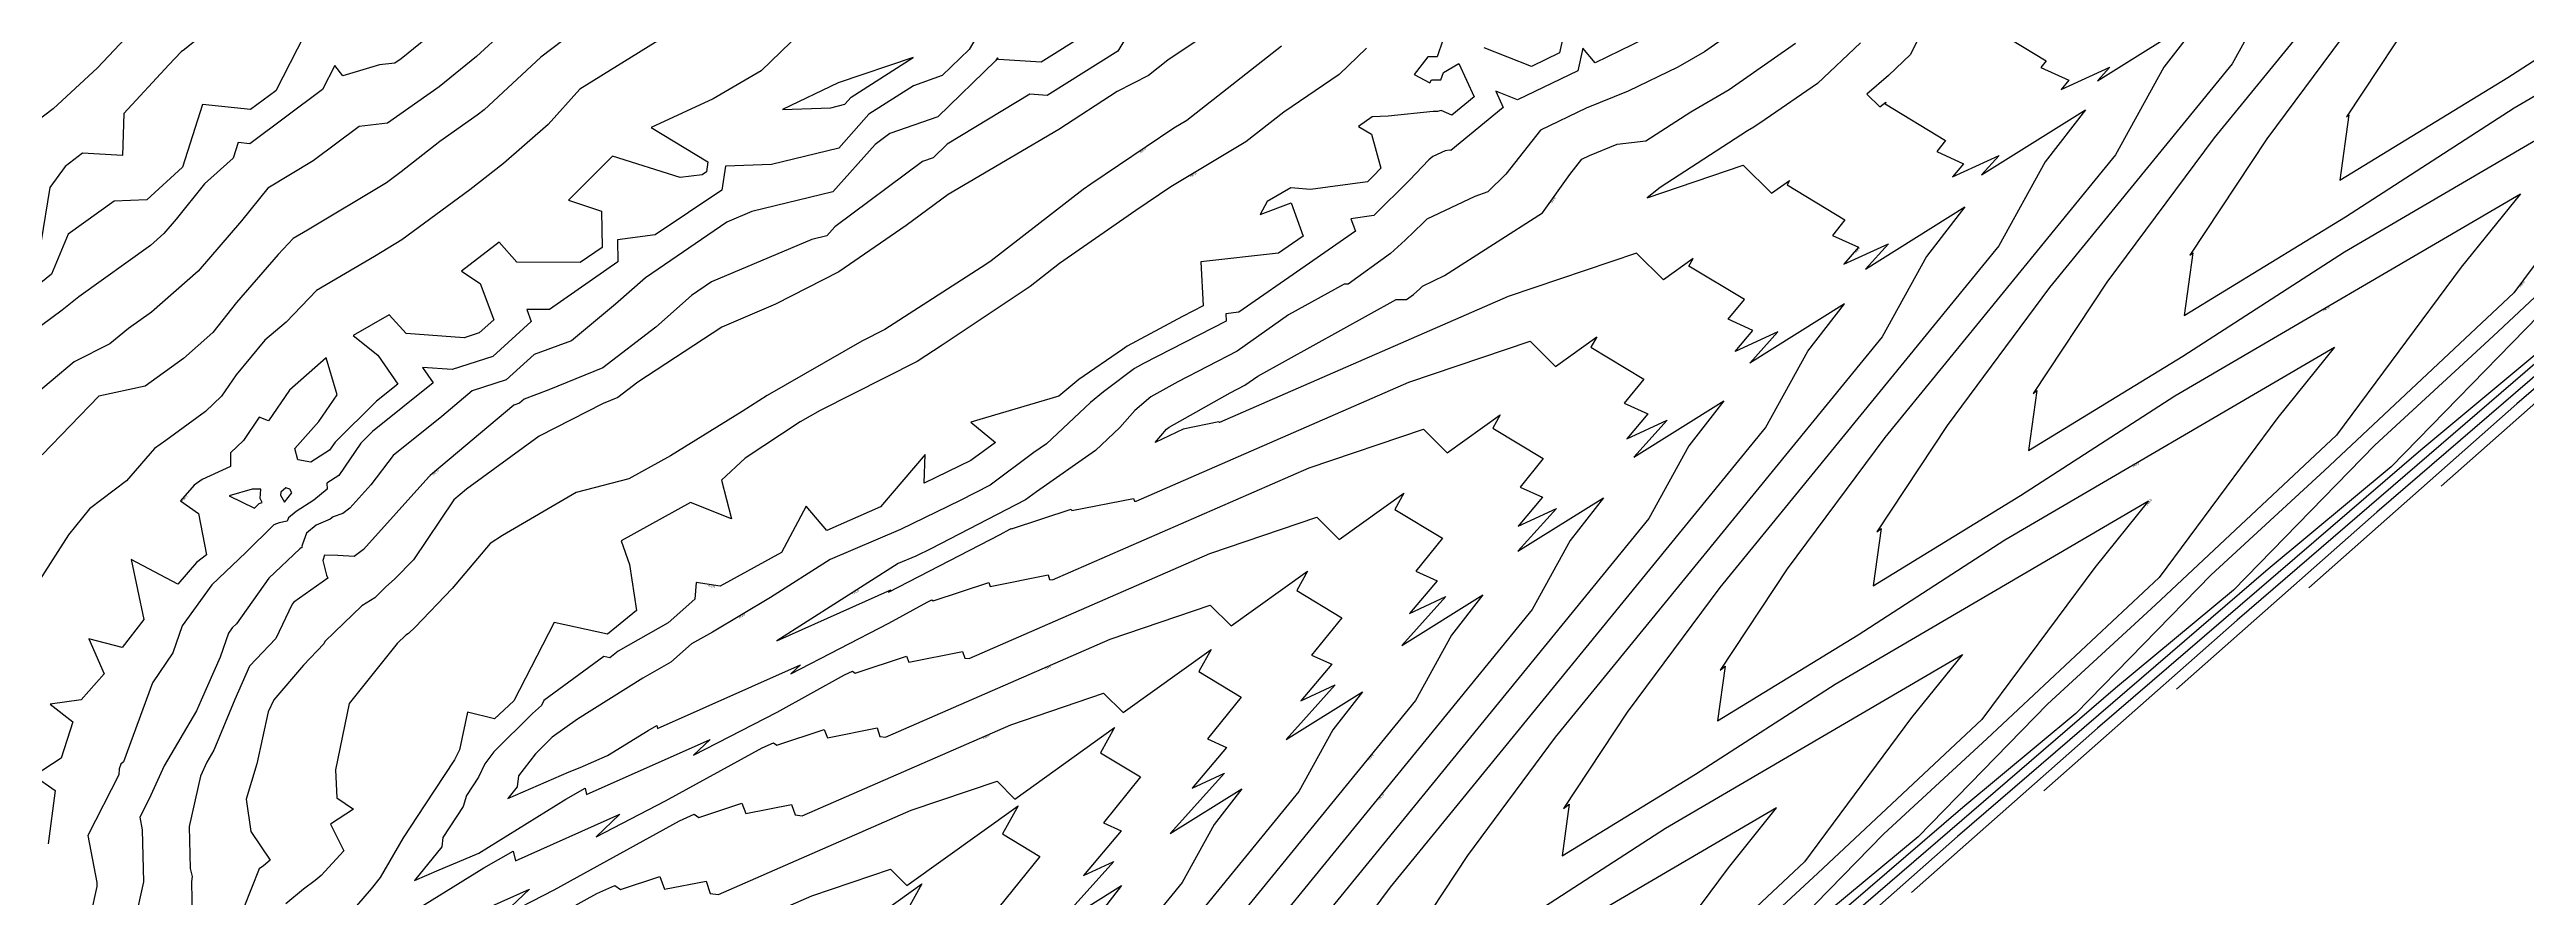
# Model space of a CAD drawing. Extents: x 1684434 to 1702565, y 997334 to 1000228.
# Drawn here: x 1700659 to 1701227, y 998805 to 998999 of the extents above; entities that cross this region are included whole.
import ezdxf

# ---------------------------------------------------------------- set-up
doc = ezdxf.new("R2010")
doc.units = 0
doc.layers.add('Default', color=7, linetype='Continuous')

msp = doc.modelspace()

# ---------------------------------------------------------------- linework, layer by layer
at = {"layer": 'Default'}
for points in [[(1701588.49, 999393.04), (1701591.09, 999372.87), (1701590.49, 999369.5), (1701587.11, 999342.25), (1701585.29, 999321.1), (1701586.76, 999311.7), (1701583.31, 999298.8), (1701577.08, 999283.56), (1701572.43, 999270.5), (1701567.2, 999259.04), (1701557.52, 999240.23), (1701554.91, 999235.35), (1701551.78, 999231.8), (1701549.09, 999227.07), (1701541.74, 999215.16), (1701540.65, 999214.46), (1701509.2, 999172.08), (1701452.04, 999118.54), (1701417.91, 999087.06), (1701377.03, 999045.2), (1701342.99, 999016.9), (1701257.04, 998942.95), (1701207.63, 998899.28)], [(1701232.34, 999066.72), (1701225.32, 999059.56), (1701224.23, 999058.19), (1701224.36, 999058.2), (1701213.19, 999037.96), (1701193.33, 999013.62), (1701167.61, 998979.02), (1701149.92, 998952.29), (1701150.62, 998952.83), (1701148.62, 998938.45), (1701185.64, 998961.08), (1701224.36, 998986.11), (1701311.19, 999036.88)], [(1701231.14, 999048.02), (1701204.31, 999011.92), (1701185.86, 998984.03), (1701186.41, 998984.46), (1701184.32, 998969.47), (1701222.93, 998993.07), (1701263.31, 999019.18)], [(1700710, 999015.84), (1700689.67, 998999.47), (1700688.89, 998998.96), (1700686.05, 998995.93), (1700675.75, 998984.79), (1700675.48, 998975.12), (1700666.23, 998975.73), (1700662.31, 998972.63), (1700658.76, 998967.8), (1700656.74, 998955.14)], [(1701171.21, 999017.16), (1701159.63, 998996.2), (1701117.71, 998944.83), (1701094.22, 998913.21), (1701078.06, 998888.8), (1701079.06, 998889.57), (1701077.22, 998876.42), (1701111.06, 998897.11), (1701146.45, 998919.99), (1701225.82, 998966.39), (1701212.2, 998949.51), (1701183.6, 998910.97), (1701142.06, 998872.07), (1701117.26, 998849.2), (1701087.56, 998818.78), (1701062.82, 998798.21)], [(1701186.41, 999017.08), (1701155.52, 998979.23), (1701130.91, 998946.11), (1701113.99, 998920.54), (1701114.84, 998921.2), (1701112.92, 998907.44), (1701148.35, 998929.1), (1701185.4, 998953.05), (1701268.51, 999001.63)], [(1700837.88, 999009.87), (1700822.03, 998994.59), (1700810.98, 998988.2), (1700796.81, 998981.55), (1700809.81, 998973.71), (1700809.45, 998971.38), (1700808.49, 998970.74), (1700803.41, 998970.07), (1700787.92, 998974.98), (1700777.77, 998964.87), (1700785.4, 998962.41), (1700785.5, 998954.04), (1700780.5, 998950.57), (1700765.93, 998950.65), (1700761.87, 998955.26), (1700753.23, 998948.61), (1700757.57, 998945.81), (1700760.64, 998937.42), (1700757.32, 998934.43), (1700753.83, 998933.3), (1700740.57, 998934.29), (1700736.68, 998938.61), (1700728.37, 998933.86), (1700734.05, 998929.36), (1700738.61, 998922.69), (1700733.77, 998918.81), (1700724.23, 998909.38), (1700722.97, 998907.53), (1700718.65, 998904.79), (1700715.65, 998905.31), (1700714.98, 998907.9), (1700720.54, 998914.12), (1700724.75, 998920.23), (1700722.18, 998928.7), (1700713.8, 998921.29), (1700708.99, 998914.28), (1700706.83, 998915.09), (1700703.2, 998909.78), (1700700.21, 998906.89), (1700700.2, 998903.81), (1700693.71, 998900.77), (1700691.91, 998899.53), (1700688.75, 998895.89), (1700692.87, 998893.01), (1700694.73, 998883.53), (1700692.42, 998881.74), (1700688.16, 998876.75), (1700677.4, 998882.45), (1700680.37, 998868.64), (1700675.38, 998862.23), (1700667.73, 998864.21), (1700671.24, 998856.18), (1700665.97, 998850.2), (1700658.88, 998849.24), (1700664.05, 998845.22), (1700661.36, 998836.86), (1700655.2, 998832.79), (1700659.98, 998829.39), (1700658.41, 998817.15)], [(1700876.4, 999010.78), (1700869.74, 998999.45), (1700863.58, 998993.49), (1700856.96, 998991.16), (1700846.76, 998984.61), (1700839.87, 998976.86), (1700824.4, 998973.09), (1700813.85, 998972.72), (1700812.98, 998967.19), (1700797.73, 998956.98), (1700789.05, 998955.84), (1700789.11, 998950.72), (1700773.43, 998939.8), (1700768.22, 998939.83), (1700769.24, 998937.03), (1700760.41, 998929.05), (1700751.1, 998926.03), (1700744.33, 998926.54), (1700746.75, 998923), (1700732.84, 998911.84), (1700730.12, 998909.15), (1700725.08, 998901.74), (1700722.31, 998899.99), (1700722.41, 998898.57), (1700719.39, 998896.07), (1700715.32, 998893.45), (1700713.57, 998892.02), (1700713.27, 998891.22), (1700711.37, 998890.86), (1700710.19, 998890.43), (1700703.73, 998884.05), (1700695.93, 998876.61), (1700689.15, 998867.21), (1700687.01, 998861.02), (1700682.36, 998854.14), (1700675.67, 998836.03), (1700675.03, 998835.46), (1700674.68, 998834.4), (1700674.59, 998833), (1700667.49, 998819.1), (1700669.52, 998808.31), (1700669.55, 998807.4), (1700669.39, 998806.69), (1700667.13, 998796.3)], [(1700935.21, 999010.29), (1700915.36, 998997.04), (1700910.89, 998993.51), (1700903.7, 998989.88), (1700890.35, 998981.12), (1700879.43, 998974.66), (1700864.94, 998966.22), (1700855.33, 998959.07), (1700839.84, 998948.45), (1700825.33, 998941.02), (1700812.97, 998935.73), (1700793.7, 998923.12), (1700789.15, 998919.61), (1700785.78, 998918.23), (1700771.09, 998910.72), (1700754.38, 998898.55), (1700751.49, 998896.15), (1700742.25, 998882.38), (1700737.94, 998878.02), (1700735.8, 998876.07), (1700733.35, 998873.67), (1700730.35, 998871.83), (1700724.09, 998865.79), (1700721.9, 998863.64), (1700721.64, 998863.08), (1700717, 998858.22), (1700710.16, 998850.27), (1700708.9, 998847.48), (1700706.27, 998835.57), (1700703.82, 998827.43), (1700704.87, 998819.98), (1700709.35, 998813.42), (1700707.78, 998812.13), (1700706.83, 998811.43), (1700703.32, 998802.58)], [(1701008.05, 999011.39), (1701005.28, 998998.69), (1700998.84, 998995.62), (1700988, 998999.86)], [(1701091.62, 999010.17), (1701085.84, 998998.35), (1701080.74, 998993.53), (1701075.8, 998989.26), (1701078.75, 998986.34), (1701080.18, 998987.37), (1701079.97, 998987.01), (1701093.87, 998978.62), (1701091.82, 998976.08), (1701098.01, 998973.28), (1701095.47, 998970.27), (1701106.13, 998975.17), (1701102.11, 998970.7), (1701125.96, 998985.61), (1701116.71, 998973.71), (1701106.08, 998954.45), (1701042.09, 998876.04), (1701020.82, 998847.41), (1701006.19, 998825.31), (1701007.49, 998826.3), (1701005.83, 998814.4), (1701036.48, 998833.14), (1701068.55, 998853.86), (1701140.45, 998895.9), (1701128.11, 998880.61), (1701102.2, 998845.7), (1701064.57, 998810.45), (1701042.1, 998789.73)], [(1701106.07, 999003.45), (1701116.97, 998996.88), (1701115.73, 998995.34), (1701122.18, 998992.41), (1701120.4, 998990.31), (1701131.53, 998995.42), (1701128.72, 998992.29), (1701153.62, 999007.86), (1701143.96, 998995.43), (1701132.85, 998975.33), (1701079.9, 998910.43), (1701057.52, 998880.31), (1701042.13, 998857.05), (1701043.27, 998857.93), (1701041.53, 998845.41), (1701073.77, 998865.12), (1701107.5, 998886.93), (1701183.14, 998931.14), (1701170.15, 998915.06), (1701142.9, 998878.33), (1701103.31, 998841.26), (1701079.68, 998819.46), (1701051.37, 998790.47)], [(1700718.85, 999005.98), (1700710.6, 998990.02), (1700704.81, 998985.69), (1700693.84, 998986.84), (1700689.21, 998972.47), (1700681, 998965), (1700673.56, 998964.67), (1700663, 998957.13), (1700659.13, 998947.9), (1700649.44, 998940.06)], [(1700749.47, 999005.51), (1700739.37, 998997.34), (1700737.98, 998996.36), (1700734.42, 998995.97), (1700725.98, 998993.42), (1700724.21, 998995.84), (1700721.35, 998990.3), (1700704.7, 998977.87), (1700701.96, 998978.15), (1700700.81, 998974.56), (1700694.28, 998968.63), (1700687.79, 998960.52), (1700684.94, 998957.22), (1700681.88, 998954.53), (1700665.41, 998942.71), (1700661.62, 998939.64), (1700650.01, 998931.13)], [(1700763.01, 999003.67), (1700756.73, 998997.84), (1700748.12, 998990.88), (1700736.29, 998982.54), (1700729.79, 998981.83), (1700719.24, 998973.95), (1700708.77, 998967.66), (1700702.78, 998960.17), (1700692.79, 998948.61), (1700682.1, 998939.2), (1700676.86, 998935.44), (1700672.52, 998931.93), (1700664.39, 998927.8), (1700653.81, 998918.94)], [(1700677.32, 999003.35), (1700669.72, 998995.25), (1700659.51, 998985.9), (1700656.04, 998983.16)], [(1700799.34, 999002.06), (1700780.42, 998990.36), (1700773.17, 998982.24), (1700762.86, 998973.34), (1700755.14, 998967.28), (1700739.58, 998955.79), (1700733.27, 998951.99), (1700719.95, 998944.19), (1700713.03, 998936.88), (1700708.12, 998932.8), (1700701.53, 998924.83), (1700698.18, 998919.95), (1700694.47, 998916.37), (1700685.41, 998909.73), (1700682.78, 998907.92), (1700676.35, 998900.5), (1700667.9, 998894.04), (1700663.03, 998888.07), (1700656.38, 998877.73)], [(1700776.52, 999001.58), (1700771.44, 998997.75), (1700758.43, 998985.67), (1700756.88, 998984.42), (1700748.26, 998978.34), (1700739.4, 998971.4), (1700736.04, 998968.92), (1700717.89, 998957.99), (1700714.64, 998956.09), (1700711.16, 998952.41), (1700701.58, 998941.4), (1700696.14, 998934.54), (1700689.46, 998928.56), (1700680.67, 998922.2), (1700670, 998919.89), (1700657.01, 998906.49)], [(1700896.93, 999003.27), (1700886.28, 998996.55), (1700876.46, 998997.22), (1700876.23, 998997.61), (1700875.81, 998996.9), (1700862.55, 998984.06), (1700851.52, 998980.18), (1700848.17, 998977.68), (1700838.5, 998966.81), (1700819.92, 998962.28), (1700814.16, 998959.83), (1700795.5, 998947.1), (1700788.6, 998941.01), (1700778.48, 998932.61), (1700769.9, 998929.46), (1700763.49, 998923.67), (1700755.73, 998921.15), (1700748.72, 998915.27), (1700737.56, 998906.32), (1700732.44, 998899.54), (1700727.65, 998894.23), (1700726.03, 998892.99), (1700723.81, 998892.24), (1700723.11, 998891.69), (1700719.92, 998890.32), (1700717.7, 998888.49), (1700716.74, 998885.99), (1700716.6, 998885.5), (1700716.66, 998885.24), (1700716.13, 998884.86), (1700709.02, 998878.19), (1700701.58, 998867.68), (1700700.6, 998866.74), (1700699.74, 998865.56), (1700697.83, 998860.02), (1700693.48, 998850.15), (1700692.46, 998847.69), (1700685.02, 998835.11), (1700681.55, 998827.48), (1700679.42, 998823.31), (1700679.97, 998820.41), (1700680.3, 998808.46), (1700678.19, 998799.1)], [(1700907.54, 999005.26), (1700903.85, 998999.13), (1700887.7, 998988.94), (1700883.7, 998989.21), (1700864.74, 998977.75), (1700861.51, 998974.63), (1700859.06, 998973.76), (1700838.92, 998958.77), (1700837.13, 998956.75), (1700833.68, 998955.91), (1700810.62, 998946.14), (1700806.07, 998943.03), (1700797.86, 998935.79), (1700785.7, 998926.39), (1700773.29, 998921.34), (1700767.66, 998919.27), (1700766.58, 998918.29), (1700765.26, 998917.86), (1700746.58, 998902.19), (1700746.04, 998901.75), (1700745.79, 998901.43), (1700730.75, 998884.77), (1700728.63, 998883.15), (1700724.85, 998883.38), (1700721.81, 998883.4), (1700721.46, 998882.2), (1700722.28, 998878.85), (1700722.55, 998878.17), (1700714.8, 998872.62), (1700714.39, 998872.22), (1700710.66, 998864.28), (1700704.6, 998857.93), (1700701.23, 998850.28), (1700696.39, 998838.66), (1700694.78, 998835.95), (1700693.33, 998832.75), (1700690.74, 998821.19), (1700691, 998811.49), (1700691.47, 998809.67), (1700691.31, 998808.55), (1700691.44, 998799.94)], [(1700978.5, 999001.6), (1700977.18, 998997.81), (1700975.05, 998997.81), (1700971.88, 998993.73), (1700975.48, 998991.8), (1700975.87, 998992.54), (1700978.01, 998992.54), (1700978.62, 998994.18), (1700982.14, 998996.27), (1700985.66, 998988.62), (1700980.58, 998984.43), (1700978.08, 998985.45), (1700977.29, 998985.28), (1700976.24, 998985.27), (1700965.92, 998984.2), (1700962.28, 998984.02), (1700959.12, 998981.83), (1700962.09, 998980.05), (1700964.25, 998972.28), (1700962.55, 998970.46), (1700961.18, 998969.11), (1700948.11, 998967.37), (1700943.58, 998967.74), (1700938.15, 998964.63), (1700936.56, 998961.59), (1700943.7, 998964.27), (1700946.43, 998956.64), (1700943.99, 998954.94), (1700940.78, 998952.71), (1700922.92, 998950.74), (1700923.45, 998940.63), (1700918.72, 998938.2), (1700906.02, 998931.43), (1700904.94, 998930.61), (1700894.91, 998923.77), (1700890.35, 998919.93), (1700870.12, 998913.93), (1700875.84, 998909.31), (1700870.18, 998905.19), (1700859.46, 998899.96), (1700859.68, 998906.54), (1700849.41, 998894.49), (1700837.09, 998889.13), (1700832.37, 998894.67), (1700826.71, 998884.02), (1700812.63, 998876.29), (1700807.14, 998877.13), (1700806.83, 998873.33), (1700800.66, 998867.9), (1700789.22, 998861.4), (1700787.33, 998859.84), (1700785.89, 998860.16), (1700772.16, 998850.05), (1700771.58, 998848.92), (1700769.58, 998847.11), (1700760.7, 998838.3), (1700758.63, 998835.56), (1700757.15, 998832.45), (1700754.43, 998828.31), (1700753.67, 998825.78), (1700748.99, 998818.66), (1700748.71, 998816.52), (1700742.47, 998808.78), (1700748.1, 998811.23), (1700753.77, 998813.57), (1700757.21, 998815.05), (1700777.22, 998827.42), (1700781.6, 998829.93), (1700781.97, 998828.48), (1700810.31, 998841.13), (1700806.5, 998837.51), (1700825.69, 998847.42), (1700841.19, 998855.95), (1700843, 998856.78), (1700843.58, 998856.36), (1700855.4, 998860.27), (1700855.92, 998858.89), (1700868.24, 998861.33), (1700868.75, 998859.83), (1700869.73, 998859.71), (1700924.99, 998883.82), (1700949.55, 998892.15), (1700954.71, 998887.05), (1700969.53, 998897.67), (1700967.45, 998893.93), (1700978.39, 998887.33), (1700972.28, 998879.78), (1700977.15, 998877.58), (1700970.8, 998870.07), (1700979.15, 998873.91), (1700969.1, 998862.72), (1700987.69, 998874.34), (1700980.48, 998865.07), (1700972.19, 998850.06), (1700853.05, 998704.05)], [(1701033.28, 999006.06), (1701013.44, 998996.45), (1701010.63, 998999.76), (1701009.49, 998994.57), (1700995.63, 998987.95), (1700990.63, 998989.9), (1700992.34, 998986.2), (1700980.33, 998976.28), (1700980.03, 998976.4), (1700979.05, 998976.19), (1700976.22, 998974.92), (1700975.25, 998974.16), (1700970.86, 998969.46), (1700962.64, 998961.36), (1700957.4, 998960.66), (1700958.43, 998957.8), (1700946.87, 998949.73), (1700931.65, 998939.17), (1700928.67, 998938.84), (1700928.76, 998937.15), (1700909.8, 998927.42), (1700907.69, 998926.29), (1700901.2, 998921.34), (1700900.57, 998920.91), (1700897.65, 998918.45), (1700887.49, 998908.99), (1700884.64, 998906.99), (1700874.61, 998899.53), (1700867.67, 998895.95), (1700853.99, 998889.32), (1700837.85, 998882.42), (1700824.2, 998873.75), (1700810.83, 998865.74), (1700806.06, 998863.07), (1700801.3, 998858.87), (1700794.9, 998855.23), (1700779.89, 998845.78), (1700774.09, 998841.68), (1700770.21, 998837.83), (1700766.37, 998832.78), (1700766.04, 998830.26), (1700763.87, 998827.57), (1700777.94, 998833.68), (1700780.46, 998834.72), (1700786.78, 998837.44), (1700796.07, 998843.18), (1700798.1, 998844.35), (1700798.27, 998843.68), (1700831.04, 998858.3), (1700828.87, 998856.23), (1700851.29, 998867.81), (1700860.15, 998872.68), (1700861.18, 998873.16), (1700861.51, 998872.92), (1700874.29, 998877.15), (1700874.62, 998876.27), (1700887.86, 998878.89), (1700888.22, 998877.84), (1700888.9, 998877.76), (1700947.83, 998903.47), (1700974.02, 998912.34), (1700979.51, 998906.91), (1700991.66, 998915.61), (1700989.96, 998912.55), (1701001.48, 998905.59), (1700996.19, 998899.04), (1701001.32, 998896.72), (1700995.73, 998890.11), (1701004.55, 998894.16), (1700995.7, 998884.32), (1701015.34, 998896.6), (1701007.73, 998886.8), (1700998.97, 998870.94), (1700890.86, 998738.45)], [(1701046.42, 999004.49), (1701038.5, 998998.96), (1701032.44, 998995.42), (1701021.04, 998989.9), (1701011.4, 998985.99), (1701000.89, 998980.97), (1700992.91, 998970.86), (1700988.84, 998966.84), (1700985.8, 998965.78), (1700974.83, 998960.55), (1700974, 998959.71), (1700969.83, 998955.74), (1700966.43, 998952.64), (1700956.76, 998945.63), (1700955.81, 998945.63), (1700943.09, 998938.61), (1700931.25, 998930.23), (1700917.62, 998923.23), (1700911.43, 998919.74), (1700907.78, 998916.67), (1700904.35, 998912.7), (1700898.76, 998907.49), (1700885.22, 998897.99), (1700882.72, 998896.12), (1700860.93, 998884.87), (1700857.51, 998883.22), (1700853.48, 998881.5), (1700825.62, 998863.8), (1700851.78, 998875.47), (1700851.23, 998874.95), (1700876.89, 998888.2), (1700879.11, 998889.42), (1700879.36, 998889.53), (1700879.45, 998889.47), (1700893.18, 998894.02), (1700893.32, 998893.65), (1700907.47, 998896.45), (1700907.68, 998895.85), (1700908.07, 998895.8), (1700970.66, 998923.12), (1700998.49, 998932.54), (1701004.32, 998926.77), (1701013.79, 998933.55), (1701012.46, 998931.16), (1701024.58, 998923.84), (1701020.1, 998918.3), (1701025.49, 998915.86), (1701020.67, 998910.15), (1701029.95, 998914.41), (1701022.31, 998905.91), (1701043, 998918.85), (1701034.97, 998908.52), (1701025.75, 998891.82), (1700928.67, 998772.85)], [(1700947.43, 998781.61), (1700966.48, 998807.24), (1701052.52, 998912.69), (1701062.22, 998930.25), (1701070.65, 998941.1), (1701048.91, 998927.51), (1701055.34, 998934.67), (1701045.6, 998930.19), (1701049.66, 998935), (1701044, 998937.56), (1701047.68, 998942.1), (1701034.97, 998949.78), (1701035.92, 998951.49), (1701029.13, 998946.63), (1701022.95, 998952.74), (1700993.5, 998942.76), (1700927.24, 998913.85), (1700927.14, 998913.86), (1700927.09, 998914.01), (1700918.86, 998912.38), (1700912.47, 998909.29), (1700915.09, 998912.32), (1700915.7, 998912.84), (1700929.63, 998920.7), (1700933.03, 998922.45), (1700935.99, 998924.54), (1700967.77, 998942.08), (1700970.15, 998942.1), (1700971.76, 998943.27), (1700973.18, 998944.56), (1700973.81, 998945.2), (1700978.89, 998947.64), (1701001.34, 998961.98), (1701007.62, 998970.83), (1701010.38, 998974.34), (1701012.15, 998975.18), (1701018.49, 998977.75), (1701025.1, 998978.51), (1701035.4, 998985.17), (1701044.2, 998990.31), (1701059.4, 999000.93)], [(1701074.35, 999001.03), (1701064.46, 998991.68), (1701052.43, 998983.43), (1701049.89, 998981.66), (1701048.43, 998980.8), (1701028.37, 998967.84), (1701025.36, 998965.46), (1701047.42, 998972.94), (1701053.94, 998966.49), (1701058.05, 998969.43), (1701057.47, 998968.39), (1701070.77, 998960.36), (1701067.91, 998956.82), (1701073.84, 998954.14), (1701070.54, 998950.23), (1701080.74, 998954.92), (1701075.51, 998949.1), (1701098.31, 998963.35), (1701089.47, 998951.98), (1701079.3, 998933.57), (1701004.29, 998841.64), (1700984.13, 998814.51), (1700970.26, 998793.56)], [(1700941.44, 999000.24), (1700919.69, 998983.19), (1700916.75, 998981.43), (1700897.7, 998968.59), (1700895.95, 998967.37), (1700874.79, 998950.95), (1700873.58, 998950.14), (1700850.4, 998935.24), (1700845.1, 998932.56), (1700823.38, 998920.11), (1700817.7, 998916.37), (1700801.19, 998906.25), (1700791.65, 998900.96), (1700779.56, 998897.84), (1700762.64, 998887.92), (1700759.8, 998886.08), (1700751.07, 998875.79), (1700742.59, 998866.93), (1700741.08, 998865.45), (1700740.44, 998865.06), (1700738.5, 998863.19), (1700727.47, 998849.38), (1700724.33, 998834.14), (1700724.61, 998827.74), (1700728.45, 998825.12), (1700723.17, 998821.69), (1700726.27, 998815.55), (1700721.04, 998809.92), (1700719.63, 998808.76), (1700716.97, 998806.79), (1700712.9, 998803.43)], [(1700960.96, 998999.79), (1700954.65, 998993.77), (1700941.99, 998985.14), (1700933.29, 998978.31), (1700916.06, 998967.98), (1700908, 998962.55), (1700890.5, 998950.34), (1700883.76, 998945.12), (1700863.6, 998931.62), (1700857.81, 998927.9), (1700835.56, 998916.64), (1700830.98, 998914.02), (1700818.34, 998905.68), (1700812.9, 998900.64), (1700815.23, 998891.81), (1700805.79, 998895.54), (1700789.92, 998886.74), (1700791.84, 998881.29), (1700793.38, 998870.75), (1700786.73, 998865.29), (1700774.48, 998867.99), (1700765.27, 998849.97), (1700760.79, 998845.91), (1700754.59, 998847.4), (1700752.77, 998838.78), (1700751.66, 998836.45), (1700744.87, 998826.11), (1700739.86, 998818.57), (1700734.6, 998809.45), (1700732.52, 998806.89), (1700726.26, 998799.59)], [(1700839.71, 998991.85), (1700826.91, 998985.73), (1700837.99, 998986.12), (1700841.25, 998986.91), (1700842.7, 998988.55), (1700856.88, 998997.65), (1700839.71, 998991.85)], [(1701307.97, 998989.56), (1701224.95, 998918.14), (1701177.23, 998875.96)], [(1701254.24, 998983.96), (1701224.3, 998943.61), (1701180.81, 998902.88), (1701154.84, 998878.93), (1701123.74, 998847.08), (1701097.85, 998825.55), (1701032.45, 998769.28)], [(1701265, 998976.25), (1701219.56, 998933.69), (1701192.42, 998908.66), (1701159.92, 998875.38), (1701132.87, 998852.88), (1701064.53, 998794.09)], [(1701272.95, 998962.23), (1701192.87, 998893.33), (1701146.83, 998852.65)], [(1701230, 998938.4), (1701196.11, 998903.69), (1701167.89, 998880.22), (1701096.62, 998818.9), (1701055.65, 998782.69)], [(1701237.93, 998934.89), (1701160.79, 998868.52), (1701116.44, 998829.33)], [(1701232.29, 998931.99), (1701202.91, 998907.56), (1701128.7, 998843.71), (1701086.04, 998806.01)], [(1700705.19, 998898.57), (1700699.93, 998897.06), (1700705.73, 998894.22), (1700706.81, 998895.28), (1700707.53, 998895.55), (1700707.06, 998896.42), (1700707.23, 998898.55), (1700705.19, 998898.57)], [(1700712.95, 998898.92), (1700711.75, 998897.87), (1700711.7, 998897.24), (1700712.61, 998895.56), (1700714.29, 998897.74), (1700713.82, 998898.59), (1700712.95, 998898.92)], [(1700727.65, 998792.66), (1700758.37, 998811.65), (1700765.09, 998815.51), (1700765.66, 998813.29), (1700789.57, 998823.96), (1700784.13, 998818.79), (1700800.09, 998827.03), (1700822.24, 998839.22), (1700824.82, 998840.4), (1700825.64, 998839.8), (1700836.51, 998843.4), (1700837.23, 998841.52), (1700848.63, 998843.77), (1700849.29, 998841.82), (1700850.56, 998841.67), (1700902.15, 998864.18), (1700925.09, 998871.95), (1700929.9, 998867.19), (1700947.4, 998879.73), (1700944.95, 998875.31), (1700955.29, 998869.07), (1700948.37, 998860.52), (1700952.97, 998858.44), (1700945.86, 998850.03), (1700953.76, 998853.66), (1700942.5, 998841.13), (1700960.03, 998852.09), (1700953.23, 998843.34), (1700945.41, 998829.18), (1700815.24, 998669.66)], [(1700749.35, 998798.09), (1700768.83, 998806.79), (1700761.77, 998800.07), (1700774.49, 998806.64), (1700803.28, 998822.48), (1700806.63, 998824.03), (1700807.71, 998823.24), (1700817.62, 998826.52), (1700818.53, 998824.14), (1700829.01, 998826.21), (1700829.83, 998823.81), (1700831.4, 998823.62), (1700879.32, 998844.53), (1700900.62, 998851.75), (1700905.09, 998847.33), (1700925.27, 998861.79), (1700922.44, 998856.7), (1700932.19, 998850.81), (1700924.47, 998841.26), (1700928.8, 998839.3), (1700920.93, 998829.99), (1700928.36, 998833.41), (1700915.9, 998819.53), (1700932.38, 998829.84), (1700925.99, 998821.62), (1700918.64, 998808.31), (1700777.43, 998635.26)], [(1700999.19, 998801.15), (1701029.59, 998820.8), (1701097.77, 998860.66), (1701086.06, 998846.16), (1701061.5, 998813.06), (1701025.82, 998779.64)], [(1700748.89, 998786.24), (1700784.32, 998805.75), (1700788.45, 998807.65), (1700789.77, 998806.68), (1700798.74, 998809.65), (1700799.83, 998806.76), (1700809.4, 998808.65), (1700810.36, 998805.8), (1700812.23, 998805.58), (1700856.48, 998824.89), (1700876.16, 998831.55), (1700880.28, 998827.47), (1700903.14, 998843.85), (1700899.94, 998838.08), (1700909.1, 998832.55), (1700900.56, 998822), (1700904.63, 998820.16), (1700895.99, 998809.95), (1700902.97, 998813.16), (1700889.29, 998797.94), (1700904.73, 998807.59), (1700898.74, 998799.89)], [(1700793.06, 998787.53), (1700833.65, 998805.24), (1700851.69, 998811.35), (1700855.47, 998807.61), (1700881.01, 998825.91), (1700877.43, 998819.47), (1700886, 998814.3), (1700876.65, 998802.74)], [(1701020.8, 998780.42), (1701044.02, 998811.71), (1701055.08, 998825.41), (1700990.64, 998787.74)], [(1700830.67, 998787.75), (1700858.88, 998807.97), (1700854.93, 998800.85)]]:
    msp.add_lwpolyline(points, dxfattribs=at)

# ---------------------------------------------------------------- texts
for s, rotation, p in [(' 755.0', 33.969, (1700908.81, 998975.47)), (' 754.0', 30.9538, (1700920.33, 998969.96)), (' 750.0', 54.6634, (1701003.28, 998963.85)), (' 749.0', 49.757, (1701073.04, 998952.42)), (' 745.0', 53.4221, (1701225.7, 998944.65)), (' 746.0', 30.3105, (1701180.36, 998939.23)), (' 747.0', 30.3105, (1701136.71, 998903.43)), (' 757.0', 38.741, (1700746.56, 998901.53)), (' 760.0', 49.0876, (1700689.14, 998895.57)), (' 748.0', 51.0884, (1701140.06, 998894.61)), (' 753.0', 351.2536, (1700809.53, 998876.26)), (' 751.0', 32.4269, (1700842.87, 998874.17)), (' 752.0', 30.9177, (1700816.77, 998868.72)), (' 754.0', 23.5749, (1700886.9, 998856.98)), (' 755.0', 23.5749, (1700872.76, 998841.13)), (' 753.0', 50.7858, (1700961.41, 998836.06)), (' 752.0', 50.7858, (1700963.79, 998827.03))]:
    msp.add_text(s, height=0.5, rotation=rotation, dxfattribs=at).set_placement(p)

doc.saveas('drawing.dxf')
